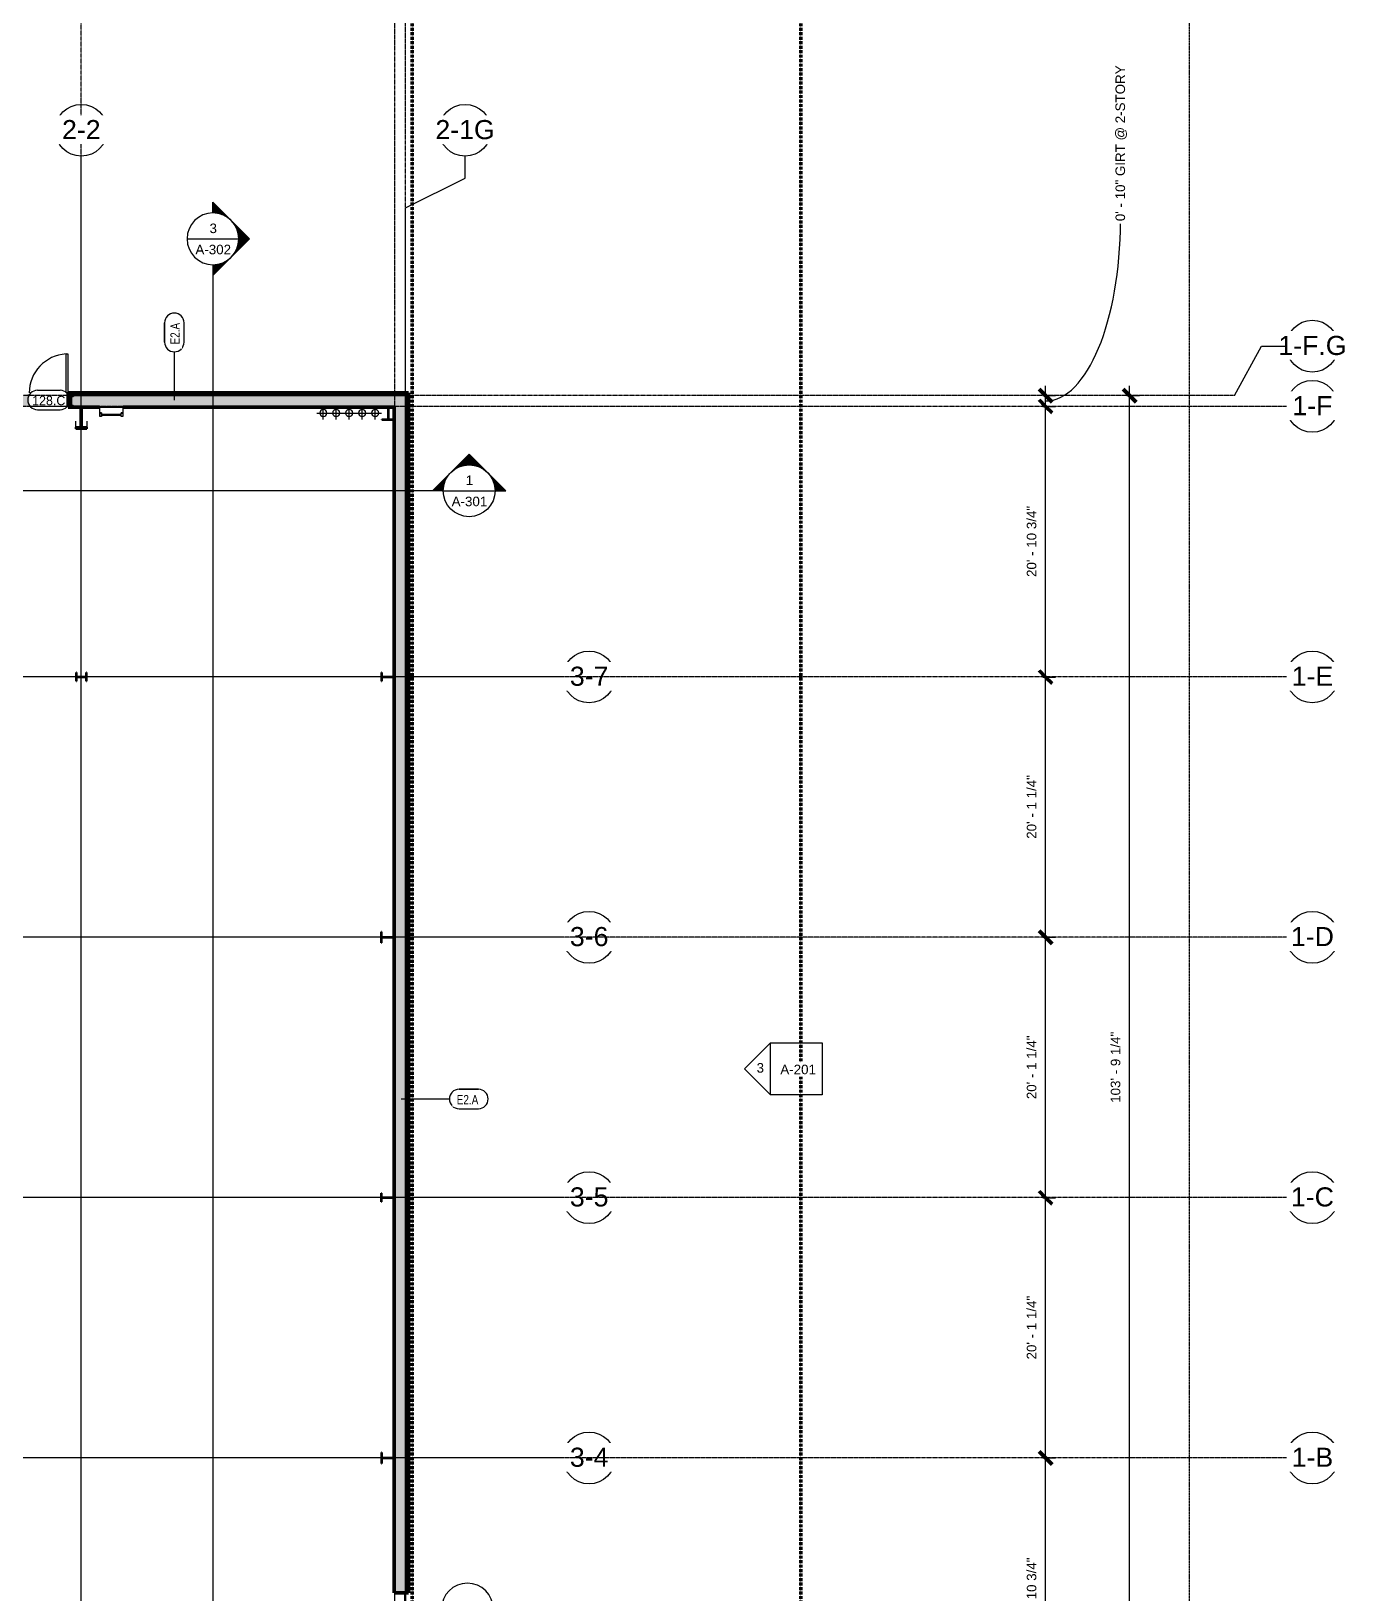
# Model space of a CAD drawing. Header units: inches. Extents: x 15537 to 31673, y -30778 to -16067.
# Drawn here: x 25934 to 27164, y -22234 to -20787 of the extents above; entities that cross this region are included whole.
import ezdxf

# ---------------------------------------------------------------- set-up
doc = ezdxf.new("R2010")
doc.units = ezdxf.units.IN
doc.header["$MEASUREMENT"] = 0
for name, pattern in [('Center 1_4_', [0.53125, 0.25, -0.09375, 0.09375, -0.09375]), ('Grid Line 1_2_', [0.875, 0.5, -0.125, 0.125, -0.125]), ('Hidden', [0.28125, 0.1875, -0.09375])]:
    doc.linetypes.add(name, pattern=pattern)
for name, color, linetype, lineweight in [('A-ANNO-DIMS', 211, 'Continuous', 9), ('A-ANNO-DIMS-96', 211, 'Continuous', 9), ('A-DOOR', 31, 'Continuous', 13), ('A-DOOR-IDEN', 31, 'Continuous', 9), ('A-FLOR', 192, 'Continuous', 13), ('A-PROP-SBCK', 71, 'Hidden', 50), ('A-WALL', 113, 'Continuous', 13), ('A-WALL-IDEN', 211, 'Continuous', 9), ('A-WALL-PATT', 111, 'Continuous', 50), ('E-POWR-CNTR', 130, 'Continuous', 9), ('E-POWR-RISE', 130, 'Continuous', 9), ('G-ANNO-SYMB', 111, 'Continuous', 9), ('PROP', 3, 'Center 1_4_', 9), ('Q-SPCQ', 91, 'Continuous', 9), ('S-BEAM', 12, 'Continuous', 9), ('S-COLS', 52, 'Continuous', 9), ('S-GRID', 1, 'Continuous', 9), ('S-GRID-IDEN', 1, 'Continuous', 9)]:
    doc.layers.add(name, color=color, linetype=linetype, lineweight=lineweight)
doc.styles.add('Arial', font='arial.ttf', dxfattribs={"height": 17.703593})
doc.styles.add('Arial_1', font='arial.ttf', dxfattribs={"height": 8.851796})
doc.styles.add('Century Gothic', font='GOTHIC.TTF', dxfattribs={"height": 8.622671})
doc.styles.add('Century Gothic_1', font='GOTHIC.TTF', dxfattribs={"width": 0.8, "height": 8.622671})
doc.dimstyles.new('Linear_-_3_32__Arial', dxfattribs={"dimscale": 12, "dimtxt": 9, "dimasz": 1, "dimexe": 0.75, "dimexo": 0.5, "dimgap": 0.5, "dimtad": 1, "dimdec": 4, "dimrnd": 0.0625, "dimzin": 1, "dimdsep": 46, "dimlunit": 4, "dimtxsty": 'Arial_1', "dimblk1": 'OBLIQUE', "dimblk2": 'OBLIQUE', "dimsah": 1, "dimcen": 0.09, "dimdle": 0.75, "dimazin": 0, "dimtfac": 1, "dimtdec": 4, "dimtix": 1, "dimtmove": 1, "dimatfit": 3, "dimfxl": 1, "dimtvp": 1, "dimtfill": 1, "dimfrac": 2, "dimtolj": 1, "dimtzin": 0, "dimarcsym": 2})
doc.dimstyles.new('Linear_-_3_32__Arial_1', dxfattribs={"dimscale": 12, "dimtxt": 9, "dimasz": 1, "dimexe": 0.75, "dimexo": 0.5, "dimgap": 0.5, "dimtad": 1, "dimdec": 4, "dimrnd": 0.0625, "dimzin": 1, "dimdsep": 46, "dimlunit": 4, "dimtxsty": 'Arial_1', "dimblk1": 'OBLIQUE', "dimblk2": 'OBLIQUE', "dimsah": 1, "dimcen": 0.09, "dimdle": 0.75, "dimazin": 0, "dimtfac": 1, "dimtdec": 4, "dimtix": 1, "dimtmove": 0, "dimatfit": 3, "dimfxl": 1, "dimtvp": 1, "dimtfill": 1, "dimfrac": 2, "dimtolj": 1, "dimtzin": 0, "dimarcsym": 2})
pattern_1 = [(161.57, (0.48, 0.48), (-3.839953776, -1.544e-05), [0, -27.322, 3.034, 0]), (18.43, (-0.48, 0.48), (-3.839953776, 1.544e-05), [0, -27.322, 3.034, 0]), (108.43, (0.48, 0.48), (1.919622, -9.60052459), [9.106, -21.25]), (71.57, (-0.48, 0.48), (1.919622, 9.60052459), [9.106, -21.25])]
pattern_2 = [(0, (0, 0), (0, 12), []), (90, (0, 0), (-12, 7e-16), [])]
pattern_3 = [(45, (0, 0), (-9.503515, 9.503515), []), (45, (0, 14.4), (-9.503515, 9.503515), [])]
pattern_4 = [(225, (25980.89, -22360.053), (9.503515, -9.503515), []), (225, (25980.89, -22374.453), (9.503515, -9.503515), [])]

# ---------------------------------------------------------------- blocks, each defined once
blk = doc.blocks.new('columns and girder2 - one-V32-First Floor Plan - Enlarged')
at = {"layer": 'S-BEAM'}
h = blk.add_hatch(dxfattribs=at)
h.set_pattern_fill('FP_36', color=256, style=0, pattern_type=2)
h.set_pattern_definition(pattern_4)
h.paths.add_polyline_path([(5, -0.5), (-5, -0.5), (-5, -2), (5, -2)], flags=0)
h.paths.add_polyline_path([(-5, -17), (-5, -18.5), (5, -18.5), (5, -17)], flags=0)
h.paths.add_polyline_path([(-5, -1204.9), (-5, -1206.4), (5, -1206.4), (5, -1204.9)], flags=0)
h.paths.add_polyline_path([(-5, -1224.3), (-5, -1225), (5, -1225), (5, -1224.3), (-0.1, -1224.3)], flags=0)
h = blk.add_hatch(dxfattribs=at)
h.set_pattern_fill('FP_36', color=256, style=0, pattern_type=2)
h.set_pattern_definition(pattern_4)
h.paths.add_polyline_path([(0.6, -2), (-0.6, -2), (-0.6, -17), (0.6, -17)], flags=0)
h.paths.add_polyline_path([(0.6, -1206.4), (-0.6, -1206.4), (-0.6, -1224.3), (0.6, -1224.3)], flags=0)
at = {"layer": 'S-BEAM', "lineweight": 30}
for p, q in [((5, -0.5), (-5, -0.5)), ((-5, -0.5), (-5, -2)), ((-5, -2), (5, -2)), ((0.6, -2), (-0.6, -2)), ((-0.6, -2), (-0.6, -17)), ((0.6, -17), (0.6, -2)), ((5, -2), (5, -0.5)), ((5, -17), (-5, -17)), ((-5, -17), (-5, -18.5)), ((-5, -18.5), (5, -18.5)), ((-0.6, -17), (0.6, -17)), ((5, -18.5), (5, -17)), ((5, -1204.9), (-5, -1204.9)), ((-5, -1204.9), (-5, -1206.4)), ((-5, -1206.4), (5, -1206.4)), ((0.6, -1206.4), (-0.6, -1206.4)), ((-0.6, -1206.4), (-0.6, -1224.3)), ((0.6, -1224.3), (0.6, -1206.4)), ((5, -1206.4), (5, -1204.9)), ((5, -1224.3), (-5, -1224.3)), ((-5, -1224.3), (-5, -1225)), ((-0.6, -1224.3), (0.6, -1224.3)), ((5, -1225), (5, -1224.3))]:
    blk.add_line(p, q, dxfattribs=at)
at = {"layer": 'S-BEAM'}
for p, q in [((-5, -17), (-5, -10.4)), ((5, -10.4), (5, -17)), ((-5, -1212.1), (-5, -1206.4)), ((5, -1206.4), (5, -1212.1))]:
    blk.add_line(p, q, dxfattribs=at)
blk = doc.blocks.new('Single-Flush - 36_ x 96_-1048073-First Floor Plan - Enlarged')
at = {"layer": 'A-DOOR', "lineweight": 20}
for p, q in [((16, 6.6), (16, 42.6)), ((18, 42.6), (16, 42.6)), ((18, 6.6), (18, 42.6)), ((18, 6.6), (16, 6.6))]:
    blk.add_line(p, q, dxfattribs=at)
at = {"layer": 'A-DOOR', "lineweight": 9}
blk.add_arc((18, 6.6), 36.1, 93.1789, 180, dxfattribs=at)
blk = doc.blocks.new('Girt_Z - 10_D-1236892-First Floor Plan - Enlarged')
at = {"layer": 'S-BEAM'}
for p, q in [((26271.4, -22347.6), (26271.4, -22233.7)), ((26280.7, -22359.6), (26280.7, -22233.7)), ((26280.8, -22359.6), (26280.8, -22233.7)), ((26281.4, -22233.7), (26281.4, -22359.6)), ((26271.4, -22359.1), (26271.4, -22348)), ((26280.7, -22359.6), (26271.4, -22359.6)), ((26280.8, -22359.6), (26280.7, -22359.6)), ((26281.4, -22359.6), (26280.8, -22359.6))]:
    blk.add_line(p, q, dxfattribs=at)
blk = doc.blocks.new('lad500 - Standard-1365116-First Floor Plan - Enlarged')
at = {"layer": 'Q-SPCQ'}
for p, q in [((26019.6, -21135.1), (25997.8, -21135.1)), ((25997.8, -21135.1), (25997.8, -21140.6)), ((25997.8, -21140.6), (25999.5, -21140.6)), ((25998, -21140.4), (25998, -21135.2)), ((25998, -21135.2), (26019.5, -21135.2)), ((25999.5, -21140.4), (25998, -21140.4)), ((25998.1, -21140.4), (25999.6, -21140.4)), ((25998.1, -21143.7), (25998.1, -21140.4)), ((25999.5, -21140.6), (25999.5, -21140.4)), ((25999.6, -21140.4), (25999.6, -21141.4)), ((26017.8, -21141.4), (26017.8, -21140.4)), ((26017.8, -21140.4), (26019.3, -21140.4)), ((26019.5, -21140.4), (26017.9, -21140.4)), ((26017.9, -21140.4), (26017.9, -21140.6)), ((26017.9, -21140.6), (26019.6, -21140.6)), ((26019.3, -21140.4), (26019.3, -21143.7)), ((26019.5, -21135.2), (26019.5, -21140.4)), ((26019.6, -21140.6), (26019.6, -21135.1)), ((25999.6, -21143.7), (25998.1, -21143.7)), ((25999.6, -21142.7), (25999.6, -21141.4)), ((25999.6, -21141.4), (26017.8, -21141.4)), ((26017.8, -21142.7), (25999.6, -21142.7)), ((25999.6, -21142.7), (25999.6, -21143.7)), ((26017.8, -21142.7), (26017.8, -21141.4)), ((26017.8, -21143.7), (26017.8, -21142.7)), ((26019.3, -21143.7), (26017.8, -21143.7))]:
    blk.add_line(p, q, dxfattribs=at)
blk = doc.blocks.new('Grid - Grid Head - Circle-14747-First Floor Plan - Enlarged')
at = {"layer": 'S-GRID-IDEN'}
blk.add_circle((0, 0), 0.25, dxfattribs=at)
blk = doc.blocks.new('Section - Section Head - Filled-1526-First Floor Plan - Enlarged')
at = {"layer": 'G-ANNO-SYMB'}
h = blk.add_hatch(color=256, dxfattribs=at)
edge = h.paths.add_edge_path(flags=0)
edge.add_line((-0.427, 0.177), (-0.25, 0.354))
edge.add_line((-0.25, 0.354), (-0.25, 0.25))
edge.add_arc((-0.25, 0), 0.25, 90, 135)
h = blk.add_hatch(color=256, dxfattribs=at)
edge = h.paths.add_edge_path(flags=0)
edge.add_arc((-0.25, 0), 0.25, 45, 90)
edge.add_line((-0.25, 0.25), (-0.25, 0.354))
edge.add_line((-0.25, 0.354), (-0.073, 0.177))
h = blk.add_hatch(color=256, dxfattribs=at)
edge = h.paths.add_edge_path(flags=0)
edge.add_arc((-0.25, 0), 0.25, 137.9216, 180)
edge.add_line((-0.5, 0), (-0.604, 0))
edge.add_line((-0.604, 0), (-0.436, 0.168))
h = blk.add_hatch(color=256, dxfattribs=at)
edge = h.paths.add_edge_path(flags=0)
edge.add_line((-0.064, 0.168), (0.104, 0))
edge.add_line((0.104, 0), (0, 0))
edge.add_arc((-0.25, 0), 0.25, 0, 42.0784)
for p, q in [((-0.25, 0.354), (-0.604, 0)), ((-0.25, 0.354), (-0.427, 0.177)), ((-0.25, 0.354), (0.104, 0)), ((-0.25, 0.25), (-0.25, 0.354)), ((-0.073, 0.177), (-0.25, 0.354)), ((-0.25, 0.354), (-0.25, 0.25)), ((-0.436, 0.168), (-0.604, 0)), ((0.104, 0), (-0.064, 0.168)), ((-0.604, 0), (-0.5, 0)), ((0, 0), (0.104, 0)), ((-0.5, 0), (-0.604, 0)), ((0, 0), (0.104, 0))]:
    blk.add_line(p, q, dxfattribs=at)
for start, end in [(360, 180), (137.9216, 180), (90, 135), (45, 90), (0, 42.0784), (180, 360)]:
    blk.add_arc((-0.25, 0), 0.25, start, end, dxfattribs=at)
blk = doc.blocks.new('Elevation - Detail Number-93309-First Floor Plan - Enlarged')
at = {"layer": 'G-ANNO-SYMB'}
for p, q in [((-0.25, -0.25), (-0.25, 0.25)), ((-0.25, 0.25), (0.25, 0.25)), ((0.25, 0.25), (0.25, -0.25)), ((0.25, -0.25), (-0.25, -0.25))]:
    blk.add_line(p, q, dxfattribs=at)
blk = doc.blocks.new('Elevation - Detail Number-93036-First Floor Plan - Enlarged')
at = {"layer": 'G-ANNO-SYMB'}
for p, q in [((0, 0.25), (-0.25, 0)), ((0.25, 0), (0, 0.25)), ((-0.25, 0), (0.25, 0))]:
    blk.add_line(p, q, dxfattribs=at)
blk = doc.blocks.new('DIMBLOCK35-First Floor Plan - Enlarged')
at = {"layer": 'A-ANNO-DIMS-96', "lineweight": 50}
for p, q in [((26874.4, -22108.8), (26868.4, -22102.8)), ((26874.4, -22108.8), (26880.4, -22114.8)), ((26874.4, -22359.6), (26868.4, -22353.6)), ((26874.4, -22359.6), (26880.4, -22365.6))]:
    blk.add_line(p, q, dxfattribs=at)
at = {"layer": 'A-ANNO-DIMS-96'}
for p, q in [((26871.9, -22108.8), (26883.4, -22108.8)), ((26874.4, -22108.8), (26871.9, -22108.8)), ((26874.4, -22359.6), (26874.4, -22108.8)), ((26871.9, -22359.6), (26883.4, -22359.6)), ((26874.4, -22359.6), (26871.9, -22359.6))]:
    blk.add_line(p, q, dxfattribs=at)
at = {"layer": 'A-ANNO-DIMS-96', "color": 0, "insert": (26856.9, -22266.9), "char_height": 8.852, "width": 78.591, "attachment_point": 1, "rotation": 90, "line_spacing_factor": 0.938532, "style": 'Arial_1', "bg_fill": 3, "box_fill_scale": 1.25, "bg_fill_color": 0, "bg_fill_transparency": 0}
blk.add_mtext('20\' - 10 3/4"', dxfattribs=at)
blk = doc.blocks.new('_Oblique')
at = {"color": 0, "linetype": 'ByBlock', "lineweight": -2}
blk.add_line((-0.5, -0.5), (0.5, 0.5), dxfattribs=at)
blk = doc.blocks.new('DIMBLOCK36-First Floor Plan - Enlarged')
at = {"layer": 'A-ANNO-DIMS-96', "lineweight": 50}
for p, q in [((26874.4, -21867.6), (26868.4, -21861.6)), ((26874.4, -21867.6), (26880.4, -21873.6)), ((26874.4, -22108.8), (26868.4, -22102.8)), ((26874.4, -22108.8), (26880.4, -22114.8))]:
    blk.add_line(p, q, dxfattribs=at)
at = {"layer": 'A-ANNO-DIMS-96'}
for p, q in [((26871.9, -21867.6), (26883.4, -21867.6)), ((26874.4, -21867.6), (26871.9, -21867.6)), ((26874.4, -22108.8), (26874.4, -21867.6)), ((26871.9, -22108.8), (26883.4, -22108.8)), ((26874.4, -22108.8), (26871.9, -22108.8))]:
    blk.add_line(p, q, dxfattribs=at)
at = {"layer": 'A-ANNO-DIMS-96', "color": 0, "insert": (26856.9, -22017.5), "char_height": 8.852, "width": 70.449, "attachment_point": 1, "rotation": 90, "line_spacing_factor": 0.938532, "style": 'Arial_1', "bg_fill": 3, "box_fill_scale": 1.25, "bg_fill_color": 0, "bg_fill_transparency": 0}
blk.add_mtext('20\' - 1 1/4"', dxfattribs=at)
blk = doc.blocks.new('DIMBLOCK37-First Floor Plan - Enlarged')
at = {"layer": 'A-ANNO-DIMS-96', "lineweight": 50}
for p, q in [((26874.4, -21626.3), (26868.4, -21620.3)), ((26874.4, -21626.3), (26880.4, -21632.3)), ((26874.4, -21867.6), (26868.4, -21861.6)), ((26874.4, -21867.6), (26880.4, -21873.6))]:
    blk.add_line(p, q, dxfattribs=at)
at = {"layer": 'A-ANNO-DIMS-96'}
for p, q in [((26871.9, -21626.3), (26883.4, -21626.3)), ((26874.4, -21626.3), (26871.9, -21626.3)), ((26874.4, -21867.6), (26874.4, -21626.3)), ((26871.9, -21867.6), (26883.4, -21867.6)), ((26874.4, -21867.6), (26871.9, -21867.6))]:
    blk.add_line(p, q, dxfattribs=at)
at = {"layer": 'A-ANNO-DIMS-96', "color": 0, "insert": (26856.9, -21776.3), "char_height": 8.852, "width": 70.449, "attachment_point": 1, "rotation": 90, "line_spacing_factor": 0.938532, "style": 'Arial_1', "bg_fill": 3, "box_fill_scale": 1.25, "bg_fill_color": 0, "bg_fill_transparency": 0}
blk.add_mtext('20\' - 1 1/4"', dxfattribs=at)
blk = doc.blocks.new('DIMBLOCK38-First Floor Plan - Enlarged')
at = {"layer": 'A-ANNO-DIMS-96', "lineweight": 50}
for p, q in [((26874.4, -21385.1), (26868.4, -21379.1)), ((26874.4, -21385.1), (26880.4, -21391.1)), ((26874.4, -21626.3), (26868.4, -21620.3)), ((26874.4, -21626.3), (26880.4, -21632.3))]:
    blk.add_line(p, q, dxfattribs=at)
at = {"layer": 'A-ANNO-DIMS-96'}
for p, q in [((26871.9, -21385.1), (26883.4, -21385.1)), ((26874.4, -21385.1), (26871.9, -21385.1)), ((26874.4, -21626.3), (26874.4, -21385.1)), ((26871.9, -21626.3), (26883.4, -21626.3)), ((26874.4, -21626.3), (26871.9, -21626.3))]:
    blk.add_line(p, q, dxfattribs=at)
at = {"layer": 'A-ANNO-DIMS-96', "color": 0, "insert": (26856.9, -21535), "char_height": 8.852, "width": 70.449, "attachment_point": 1, "rotation": 90, "line_spacing_factor": 0.938532, "style": 'Arial_1', "bg_fill": 3, "box_fill_scale": 1.25, "bg_fill_color": 0, "bg_fill_transparency": 0}
blk.add_mtext('20\' - 1 1/4"', dxfattribs=at)
blk = doc.blocks.new('DIMBLOCK39-First Floor Plan - Enlarged')
at = {"layer": 'A-ANNO-DIMS-96', "lineweight": 50}
for p, q in [((26874.4, -21134.3), (26868.4, -21128.3)), ((26874.4, -21134.3), (26880.4, -21140.3)), ((26874.4, -21385.1), (26868.4, -21379.1)), ((26874.4, -21385.1), (26880.4, -21391.1))]:
    blk.add_line(p, q, dxfattribs=at)
at = {"layer": 'A-ANNO-DIMS-96'}
for p, q in [((26871.9, -21134.3), (26883.4, -21134.3)), ((26874.4, -21134.3), (26871.9, -21134.3)), ((26874.4, -21385.1), (26874.4, -21134.3)), ((26871.9, -21385.1), (26883.4, -21385.1)), ((26874.4, -21385.1), (26871.9, -21385.1))]:
    blk.add_line(p, q, dxfattribs=at)
at = {"layer": 'A-ANNO-DIMS-96', "color": 0, "insert": (26856.9, -21292.4), "char_height": 8.852, "width": 78.591, "attachment_point": 1, "rotation": 90, "line_spacing_factor": 0.938532, "style": 'Arial_1', "bg_fill": 3, "box_fill_scale": 1.25, "bg_fill_color": 0, "bg_fill_transparency": 0}
blk.add_mtext('20\' - 10 3/4"', dxfattribs=at)
blk = doc.blocks.new('DIMBLOCK40-First Floor Plan - Enlarged')
at = {"layer": 'A-ANNO-DIMS-96', "lineweight": 50}
for p, q in [((26874.4, -21124.3), (26868.4, -21118.3)), ((26874.4, -21124.3), (26880.4, -21130.3)), ((26874.4, -21134.3), (26868.4, -21128.3)), ((26874.4, -21134.3), (26880.4, -21140.3))]:
    blk.add_line(p, q, dxfattribs=at)
at = {"layer": 'A-ANNO-DIMS-96'}
for p, q in [((26871.9, -21124.3), (26883.4, -21124.3)), ((26874.4, -21124.3), (26871.9, -21124.3)), ((26874.4, -21134.3), (26874.4, -21115.3)), ((26871.9, -21134.3), (26883.4, -21134.3)), ((26874.4, -21134.3), (26871.9, -21134.3))]:
    blk.add_line(p, q, dxfattribs=at)
blk.add_ellipse((26874.4, -20962.7), major_axis=(0, 166.6), ratio=0.415815, start_param=3.141593, end_param=4.712389, dxfattribs=at)
at = {"layer": 'A-ANNO-DIMS-96', "color": 0, "insert": (26939.1, -20962.7), "char_height": 8.852, "width": 172.135, "attachment_point": 1, "rotation": 90, "line_spacing_factor": 0.938532, "style": 'Arial_1', "bg_fill": 3, "box_fill_scale": 1.25, "bg_fill_color": 0, "bg_fill_transparency": 0}
blk.add_mtext('0\' - 10" GIRT @ 2-STORY', dxfattribs=at)
blk = doc.blocks.new('DIMBLOCK63-First Floor Plan - Enlarged')
at = {"layer": 'A-ANNO-DIMS-96', "lineweight": 50}
for p, q in [((26952.2, -21124.3), (26946.2, -21118.3)), ((26952.2, -21124.3), (26958.2, -21130.3)), ((26952.2, -22369.6), (26946.2, -22363.6)), ((26952.2, -22369.6), (26958.2, -22375.6))]:
    blk.add_line(p, q, dxfattribs=at)
at = {"layer": 'A-ANNO-DIMS-96'}
for p, q in [((26949.7, -21124.3), (26961.2, -21124.3)), ((26952.2, -21124.3), (26949.7, -21124.3)), ((26952.2, -22378.6), (26952.2, -21115.3)), ((26949.7, -22369.6), (26961.2, -22369.6)), ((26952.2, -22369.6), (26949.7, -22369.6))]:
    blk.add_line(p, q, dxfattribs=at)
at = {"layer": 'A-ANNO-DIMS-96', "color": 0, "insert": (26934.7, -21779.7), "char_height": 8.852, "width": 78.591, "attachment_point": 1, "rotation": 90, "line_spacing_factor": 0.938532, "style": 'Arial_1', "bg_fill": 3, "box_fill_scale": 1.25, "bg_fill_color": 0, "bg_fill_transparency": 0}
blk.add_mtext('103\' - 9 1/4"', dxfattribs=at)
blk = doc.blocks.new('Door Tag - Door Tag-4658-First Floor Plan - Enlarged')
at = {"layer": 'A-DOOR-IDEN', "color": 153}
for p, q in [((-0.109375, 0.09375), (0.109375, 0.09375)), ((-0.109375, -0.09375), (0.109375, -0.09375))]:
    blk.add_line(p, q, dxfattribs=at)
for centre, start, end in [((-0.109375, 0), 90, 270), ((0.109375, 0), 270, 90)]:
    blk.add_arc(centre, 0.09375, start, end, dxfattribs=at)
blk = doc.blocks.new('Wall Tag - 1_4_-1369832-First Floor Plan - Enlarged')
at = {"layer": 'A-WALL-IDEN', "color": 153}
for p, q in [((-0.082, 0.097), (0.105, 0.097)), ((0.105, 0.097), (-0.082, 0.097)), ((-0.082, -0.091), (0.105, -0.091)), ((-0.082, -0.091), (0.105, -0.091))]:
    blk.add_line(p, q, dxfattribs=at)
for centre, start, end in [((-0.082, 0.003), 90, 270), ((-0.082, 0.003), 90, 270), ((0.105, 0.003), 270, 90), ((0.105, 0.003), 270, 90)]:
    blk.add_arc(centre, 0.0937, start, end, dxfattribs=at)

msp = doc.modelspace()

# ---------------------------------------------------------------- hatches: boundary and pattern name
at = {"layer": 'A-WALL-PATT', "lineweight": 9}
h = msp.add_hatch(dxfattribs=at)
h.set_pattern_fill('FP_16', color=256, style=0, pattern_type=2)
h.set_pattern_definition(pattern_2)
h.paths.add_polyline_path([(23902.04635, -21124.30281), (25932.76523, -21124.30281), (25932.76523, -21123.30281), (23037.51523, -21123.30281), (23037.51523, -21124.30281), (23560.32561, -21124.30281)], flags=0)
h.paths.add_polyline_path([(25981.01523, -21124.30281), (25981.01523, -21123.30281), (25968.76523, -21123.30281), (25968.76523, -21124.30281)], flags=0)
h.paths.add_polyline_path([(22781.38923, -21124.30281), (22847.76523, -21124.30281), (22847.76523, -21123.30281), (22780.63923, -21123.30281), (22780.63923, -21124.30281)], flags=0)
h.paths.add_polyline_path([(22929.51523, -21124.30281), (22929.51523, -21123.30281), (22919.76523, -21123.30281), (22919.76523, -21124.30281)], flags=0)
h = msp.add_hatch(dxfattribs=at)
h.set_pattern_fill('FP_14', color=256, style=0, pattern_type=2)
h.set_pattern_definition(pattern_1)
h.paths.add_polyline_path([(25968.76523, -21134.30281), (25981.01523, -21134.30281), (25981.01523, -21124.30281), (25968.76523, -21124.30281)], flags=0)
h.paths.add_polyline_path([(22791.38923, -21134.30281), (22847.76523, -21134.30281), (22847.76523, -21124.30281), (22781.38923, -21124.30281), (22781.38923, -21134.30281)], flags=0)
h.paths.add_polyline_path([(25268.9293, -21134.30281), (25932.76523, -21134.30281), (25932.76523, -21124.30281), (23037.51523, -21124.30281), (23037.51523, -21134.30281), (24927.20856, -21134.30281)], flags=0)
h.paths.add_polyline_path([(22929.51523, -21134.30281), (22929.51523, -21124.30281), (22919.76523, -21124.30281), (22919.76523, -21134.30281)], flags=0)
h = msp.add_hatch(dxfattribs=at)
h.set_pattern_fill('FP_16', color=256, style=0, pattern_type=2)
h.set_pattern_definition(pattern_2)
h.paths.add_polyline_path([(26281.39023, -21124.30281), (26282.39023, -21124.30281), (26282.39023, -21123.30281), (25981.01523, -21123.30281), (25981.01523, -21124.30281), (26123.23002, -21124.30281)], flags=0)
h = msp.add_hatch(dxfattribs=at)
h.set_pattern_fill('FP_14', color=256, style=0, pattern_type=2)
h.set_pattern_definition(pattern_1)
h.paths.add_polyline_path([(26271.39023, -21134.30281), (26281.39023, -21134.30281), (26281.39023, -21124.30281), (25981.01523, -21124.30281), (25981.01523, -21134.30281), (26123.23002, -21134.30281)], flags=0)
h = msp.add_hatch(dxfattribs=at)
h.set_pattern_fill('FP_16', color=256, style=0, pattern_type=2)
h.set_pattern_definition(pattern_2)
h.paths.add_polyline_path([(26282.39023, -22233.67781), (26282.39023, -21124.30281), (26281.39023, -21124.30281), (26281.39023, -22233.67781)], flags=0)
h = msp.add_hatch(dxfattribs=at)
h.set_pattern_fill('FP_14', color=256, style=0, pattern_type=2)
h.set_pattern_definition(pattern_1)
h.paths.add_polyline_path([(26271.39023, -22233.67781), (26281.39023, -22233.67781), (26281.39023, -21134.30281), (26271.39023, -21134.30281), (26271.39023, -22064.65239)], flags=0)
at = {"layer": 'S-COLS'}
h = msp.add_hatch(dxfattribs=at)
h.set_pattern_fill('FP_11', color=256, style=0, pattern_type=2)
h.set_pattern_definition(pattern_3)
h.paths.add_polyline_path([(25973.90523, -21134.30281), (25973.77752, -21133.99451), (25973.46923, -21133.86681), (25971.54123, -21133.56145), (25971.54123, -21125.04418), (25973.46923, -21124.73881), (25973.77752, -21124.61111), (25973.90523, -21124.30281), (25971.01523, -21124.30281), (25971.01523, -21134.30281)], flags=0)
h = msp.add_hatch(dxfattribs=at)
h.set_pattern_fill('FP_11', color=256, style=0, pattern_type=2)
h.set_pattern_definition(pattern_3)
h.paths.add_polyline_path([(26271.39023, -21146.80281), (26271.39023, -21146.36922), (26266.22616, -21146.36922), (26265.73726, -21146.16671), (26265.53476, -21145.67781), (26265.53476, -21135.42781), (26265.73726, -21134.93891), (26266.22616, -21134.7364), (26271.39023, -21134.7364), (26271.39023, -21134.30281), (26259.39023, -21134.30281), (26259.39023, -21134.7364), (26264.55429, -21134.7364), (26265.04319, -21134.93891), (26265.24569, -21135.42781), (26265.24569, -21145.67781), (26265.04319, -21146.16671), (26264.55429, -21146.36922), (26259.39023, -21146.36922), (26259.39023, -21146.80281)], flags=0)
h = msp.add_hatch(dxfattribs=at)
h.set_pattern_fill('FP_11', color=256, style=0, pattern_type=2)
h.set_pattern_definition(pattern_3)
h.paths.add_polyline_path([(25985.32187, -21389.03328), (25985.75546, -21389.03328), (25985.75546, -21381.07234), (25985.32187, -21381.07234), (25985.32187, -21384.21687), (25985.11936, -21384.70577), (25984.63046, -21384.90828), (25977.14999, -21384.90828), (25976.66109, -21384.70577), (25976.45858, -21384.21687), (25976.45858, -21381.07234), (25976.02499, -21381.07234), (25976.02499, -21389.03328), (25976.45858, -21389.03328), (25976.45858, -21385.88875), (25976.66109, -21385.39985), (25977.14999, -21385.19734), (25984.63046, -21385.19734), (25985.11936, -21385.39985), (25985.32187, -21385.88875)], flags=0)
h = msp.add_hatch(dxfattribs=at)
h.set_pattern_fill('FP_11', color=256, style=0, pattern_type=2)
h.set_pattern_definition(pattern_3)
h.paths.add_polyline_path([(26258.89023, -21389.05281), (26259.32382, -21389.05281), (26259.32382, -21385.88875), (26259.52633, -21385.39985), (26260.01523, -21385.19734), (26270.26523, -21385.19734), (26270.75412, -21385.39985), (26270.95663, -21385.88875), (26270.95663, -21389.05281), (26271.39023, -21389.05281), (26271.39023, -21381.05281), (26270.95663, -21381.05281), (26270.95663, -21384.21687), (26270.75412, -21384.70577), (26270.26523, -21384.90828), (26260.01523, -21384.90828), (26259.52633, -21384.70577), (26259.32382, -21384.21687), (26259.32382, -21381.05281), (26258.89023, -21381.05281)], flags=0)
h = msp.add_hatch(dxfattribs=at)
h.set_pattern_fill('FP_11', color=256, style=0, pattern_type=2)
h.set_pattern_definition(pattern_3)
h.paths.add_polyline_path([(26258.64023, -21631.30281), (26259.07382, -21631.30281), (26259.07382, -21627.13875), (26259.27633, -21626.64985), (26259.76523, -21626.44734), (26270.26523, -21626.44734), (26270.75412, -21626.64985), (26270.95663, -21627.13875), (26270.95663, -21631.30281), (26271.39023, -21631.30281), (26271.39023, -21621.30281), (26270.95663, -21621.30281), (26270.95663, -21625.46687), (26270.75412, -21625.95577), (26270.26523, -21626.15828), (26259.76523, -21626.15828), (26259.27633, -21625.95577), (26259.07382, -21625.46687), (26259.07382, -21621.30281), (26258.64023, -21621.30281)], flags=0)
h = msp.add_hatch(dxfattribs=at)
h.set_pattern_fill('FP_11', color=256, style=0, pattern_type=2)
h.set_pattern_definition(pattern_3)
h.paths.add_polyline_path([(26258.64023, -21871.55281), (26259.07382, -21871.55281), (26259.07382, -21868.38875), (26259.27633, -21867.89985), (26259.76523, -21867.69734), (26270.26523, -21867.69734), (26270.75412, -21867.89985), (26270.95663, -21868.38875), (26270.95663, -21871.55281), (26271.39023, -21871.55281), (26271.39023, -21863.55281), (26270.95663, -21863.55281), (26270.95663, -21866.71687), (26270.75412, -21867.20577), (26270.26523, -21867.40828), (26259.76523, -21867.40828), (26259.27633, -21867.20577), (26259.07382, -21866.71687), (26259.07382, -21863.55281), (26258.64023, -21863.55281)], flags=0)
h = msp.add_hatch(dxfattribs=at)
h.set_pattern_fill('FP_11', color=256, style=0, pattern_type=2)
h.set_pattern_definition(pattern_3)
h.paths.add_polyline_path([(26270.95663, -22113.80281), (26271.39023, -22113.80281), (26271.39023, -22103.80281), (26270.95663, -22103.80281), (26270.95663, -22107.96687), (26270.75412, -22108.45577), (26270.26523, -22108.65828), (26260.01523, -22108.65828), (26259.52633, -22108.45577), (26259.32382, -22107.96687), (26259.32382, -22103.80281), (26258.89023, -22103.80281), (26258.89023, -22113.80281), (26259.32382, -22113.80281), (26259.32382, -22109.63875), (26259.52633, -22109.14985), (26260.01523, -22108.94734), (26270.26523, -22108.94734), (26270.75412, -22109.14985), (26270.95663, -22109.63875)], flags=0)

# ---------------------------------------------------------------- linework, layer by layer
at = {"layer": 'A-FLOR'}
msp.add_line((25968.76523, -21134.30281), (25932.76523, -21134.30281), dxfattribs=at)
at = {"layer": 'A-PROP-SBCK'}
for p, q in [((26287.51523, -19438.18055), (26287.51523, -25779.86428)), ((26647.51523, -19438.18055), (26647.51523, -25801.37622))]:
    msp.add_line(p, q, dxfattribs=at)
at = {"layer": 'A-WALL', "lineweight": 50}
for p, q in [((25968.76523, -21121.80281), (25968.76523, -21135.05281)), ((26283.89023, -21121.80281), (25968.76523, -21121.80281)), ((26283.89023, -22233.67781), (26283.89023, -21121.80281)), ((25968.76523, -21135.05281), (25997.76523, -21135.05281)), ((26019.64023, -21135.05281), (26270.64023, -21135.05281)), ((26270.64023, -21135.05281), (26270.64023, -22233.67781)), ((26270.64023, -22233.67781), (26283.89023, -22233.67781))]:
    msp.add_line(p, q, dxfattribs=at)
at = {"layer": 'A-WALL'}
for p, q in [((25968.76523, -21123.30281), (26282.39023, -21123.30281)), ((25968.76523, -21124.30281), (26281.39023, -21124.30281)), ((26281.39023, -22233.67781), (26281.39023, -21124.30281)), ((26282.39023, -22233.67781), (26282.39023, -21123.30281)), ((25968.76523, -21134.30281), (26271.39023, -21134.30281)), ((26271.39023, -22233.67781), (26271.39023, -21134.30281))]:
    msp.add_line(p, q, dxfattribs=at)
at = {"layer": 'A-WALL-IDEN', "color": 153}
for p, q in [((26067.08561, -21128.42781), (26067.08561, -21083.82313)), ((26277.26523, -21776.13586), (26321.8699, -21776.13586))]:
    msp.add_line(p, q, dxfattribs=at)
at = {"layer": 'E-POWR-CNTR'}
for p, q in [((26199.11577, -21140.47995), (26211.11577, -21140.47995)), ((26205.11577, -21146.47995), (26205.11577, -21134.47995)), ((26211.11577, -21140.47995), (26223.11577, -21140.47995)), ((26217.11577, -21146.47995), (26217.11577, -21134.47995)), ((26223.11577, -21140.47995), (26235.11577, -21140.47995)), ((26229.11577, -21146.47995), (26229.11577, -21134.47995)), ((26235.11577, -21140.47995), (26247.11577, -21140.47995)), ((26241.11577, -21146.47995), (26241.11577, -21134.47995)), ((26247.11577, -21140.47995), (26259.11577, -21140.47995)), ((26253.11577, -21146.47995), (26253.11577, -21134.47995))]:
    msp.add_line(p, q, dxfattribs=at)
at = {"layer": 'E-POWR-RISE'}
for centre, start, end in [((26205.11577, -21140.47995), 0, 180), ((26205.11577, -21140.47995), 180, 0), ((26217.11577, -21140.47995), 0, 180), ((26217.11577, -21140.47995), 180, 0), ((26229.11577, -21140.47995), 0, 180), ((26229.11577, -21140.47995), 180, 0), ((26241.11577, -21140.47995), 0, 180), ((26241.11577, -21140.47995), 180, 0), ((26253.11577, -21140.47995), 0, 180), ((26253.11577, -21140.47995), 180, 0)]:
    msp.add_arc(centre, 3.3125, start, end, dxfattribs=at)
at = {"layer": 'G-ANNO-SYMB'}
for p, q in [((26078.81696, -20979.0772), (26126.81696, -20979.0772)), ((26102.81696, -21003.0772), (26102.81696, -22908.83975)), ((26316.22594, -21212.52261), (22772.63634, -21212.52261)), ((26316.22594, -21212.52261), (26364.22594, -21212.52261))]:
    msp.add_line(p, q, dxfattribs=at)
at = {"layer": 'PROP'}
msp.add_line((27007.51523, -19198.18055), (27007.51523, -25943.10222), dxfattribs=at)
at = {"layer": 'S-COLS', "lineweight": 30}
for p, q in [((25973.90523, -21124.30281), (25971.01523, -21124.30281)), ((25971.01523, -21124.30281), (25971.01523, -21134.30281)), ((25971.54123, -21125.04418), (25973.46923, -21124.73881)), ((25971.54123, -21133.56145), (25971.54123, -21125.04418)), ((25971.01523, -21134.30281), (25973.90523, -21134.30281)), ((25973.46923, -21133.86681), (25971.54123, -21133.56145)), ((26271.39023, -21134.30281), (26259.39023, -21134.30281)), ((26259.39023, -21134.30281), (26259.39023, -21134.7364)), ((26259.39023, -21134.7364), (26264.55429, -21134.7364)), ((26265.24569, -21135.42781), (26265.24569, -21145.67781)), ((26265.53476, -21145.67781), (26265.53476, -21135.42781)), ((26266.22616, -21134.7364), (26271.39023, -21134.7364)), ((26271.39023, -21134.7364), (26271.39023, -21134.30281)), ((26264.55429, -21146.36922), (26259.39023, -21146.36922)), ((26259.39023, -21146.36922), (26259.39023, -21146.80281)), ((26259.39023, -21146.80281), (26271.39023, -21146.80281)), ((26271.39023, -21146.36922), (26266.22616, -21146.36922)), ((26271.39023, -21146.80281), (26271.39023, -21146.36922)), ((25976.45858, -21381.07234), (25976.02499, -21381.07234)), ((25976.02499, -21381.07234), (25976.02499, -21389.03328)), ((25976.45858, -21384.21687), (25976.45858, -21381.07234)), ((25976.45858, -21389.03328), (25976.45858, -21385.88875)), ((25984.63046, -21384.90828), (25977.14999, -21384.90828)), ((25977.14999, -21385.19734), (25984.63046, -21385.19734)), ((25985.75546, -21381.07234), (25985.32187, -21381.07234)), ((25985.32187, -21381.07234), (25985.32187, -21384.21687)), ((25985.32187, -21385.88875), (25985.32187, -21389.03328)), ((25985.75546, -21389.03328), (25985.75546, -21381.07234)), ((26259.32382, -21381.05281), (26258.89023, -21381.05281)), ((26258.89023, -21381.05281), (26258.89023, -21389.05281)), ((26259.32382, -21384.21687), (26259.32382, -21381.05281)), ((26259.32382, -21389.05281), (26259.32382, -21385.88875)), ((26270.26523, -21384.90828), (26260.01523, -21384.90828)), ((26260.01523, -21385.19734), (26270.26523, -21385.19734)), ((26271.39023, -21381.05281), (26270.95663, -21381.05281)), ((26270.95663, -21381.05281), (26270.95663, -21384.21687)), ((26270.95663, -21385.88875), (26270.95663, -21389.05281)), ((26271.39023, -21389.05281), (26271.39023, -21381.05281)), ((25976.02499, -21389.03328), (25976.45858, -21389.03328)), ((25985.32187, -21389.03328), (25985.75546, -21389.03328)), ((26258.89023, -21389.05281), (26259.32382, -21389.05281)), ((26270.95663, -21389.05281), (26271.39023, -21389.05281)), ((26259.07382, -21621.30281), (26258.64023, -21621.30281)), ((26258.64023, -21621.30281), (26258.64023, -21631.30281)), ((26258.64023, -21631.30281), (26259.07382, -21631.30281)), ((26259.07382, -21625.46687), (26259.07382, -21621.30281)), ((26259.07382, -21631.30281), (26259.07382, -21627.13875)), ((26270.26523, -21626.15828), (26259.76523, -21626.15828)), ((26259.76523, -21626.44734), (26270.26523, -21626.44734)), ((26271.39023, -21621.30281), (26270.95663, -21621.30281)), ((26270.95663, -21621.30281), (26270.95663, -21625.46687)), ((26270.95663, -21627.13875), (26270.95663, -21631.30281)), ((26270.95663, -21631.30281), (26271.39023, -21631.30281)), ((26271.39023, -21631.30281), (26271.39023, -21621.30281)), ((26259.07382, -21863.55281), (26258.64023, -21863.55281)), ((26258.64023, -21863.55281), (26258.64023, -21871.55281)), ((26259.07382, -21866.71687), (26259.07382, -21863.55281)), ((26271.39023, -21863.55281), (26270.95663, -21863.55281)), ((26270.95663, -21863.55281), (26270.95663, -21866.71687)), ((26271.39023, -21871.55281), (26271.39023, -21863.55281)), ((26258.64023, -21871.55281), (26259.07382, -21871.55281)), ((26259.07382, -21871.55281), (26259.07382, -21868.38875)), ((26270.26523, -21867.40828), (26259.76523, -21867.40828)), ((26259.76523, -21867.69734), (26270.26523, -21867.69734)), ((26270.95663, -21868.38875), (26270.95663, -21871.55281)), ((26270.95663, -21871.55281), (26271.39023, -21871.55281)), ((26259.32382, -22103.80281), (26258.89023, -22103.80281)), ((26258.89023, -22103.80281), (26258.89023, -22113.80281)), ((26259.32382, -22107.96687), (26259.32382, -22103.80281)), ((26259.32382, -22113.80281), (26259.32382, -22109.63875)), ((26270.26523, -22108.65828), (26260.01523, -22108.65828)), ((26260.01523, -22108.94734), (26270.26523, -22108.94734)), ((26271.39023, -22103.80281), (26270.95663, -22103.80281)), ((26270.95663, -22103.80281), (26270.95663, -22107.96687)), ((26270.95663, -22109.63875), (26270.95663, -22113.80281)), ((26271.39023, -22113.80281), (26271.39023, -22103.80281)), ((26258.89023, -22113.80281), (26259.32382, -22113.80281)), ((26270.95663, -22113.80281), (26271.39023, -22113.80281))]:
    msp.add_line(p, q, dxfattribs=at)
for centre, radius, start, end in [((25973.46923, -21124.30281), 0.436, 270, 0), ((25973.46923, -21134.30281), 0.436, 0, 90), ((26264.55429, -21135.42781), 0.69141, 0, 90), ((26266.22616, -21135.42781), 0.69141, 90, 180), ((26264.55429, -21145.67781), 0.69141, 270, 0), ((26266.22616, -21145.67781), 0.69141, 180, 270), ((25977.14999, -21384.21687), 0.69141, 180, 270), ((25977.14999, -21385.88875), 0.69141, 90, 180), ((25984.63046, -21384.21687), 0.69141, 270, 0), ((25984.63046, -21385.88875), 0.69141, 0, 90), ((26260.01523, -21384.21687), 0.69141, 180, 270), ((26260.01523, -21385.88875), 0.69141, 90, 180), ((26270.26523, -21384.21687), 0.69141, 270, 0), ((26270.26523, -21385.88875), 0.69141, 0, 90), ((26259.76523, -21625.46687), 0.69141, 180, 270), ((26259.76523, -21627.13875), 0.69141, 90, 180), ((26270.26523, -21625.46687), 0.69141, 270, 0), ((26270.26523, -21627.13875), 0.69141, 0, 90), ((26259.76523, -21866.71687), 0.69141, 180, 270), ((26259.76523, -21868.38875), 0.69141, 90, 180), ((26270.26523, -21866.71687), 0.69141, 270, 0), ((26270.26523, -21868.38875), 0.69141, 0, 90), ((26260.01523, -22107.96687), 0.69141, 180, 270), ((26260.01523, -22109.63875), 0.69141, 90, 180), ((26270.26523, -22107.96687), 0.69141, 270, 0), ((26270.26523, -22109.63875), 0.69141, 0, 90)]:
    msp.add_arc(centre, radius, start, end, dxfattribs=at)
at = {"layer": 'S-GRID', "linetype": 'Grid Line 1_2_'}
for p, q in [((25980.89023, -23095.79981), (25980.89023, -20550.05281)), ((26271.39023, -22389.5762), (26271.39023, -20550.05281)), ((26281.39023, -23047.79981), (26281.39023, -20598.05281)), ((25980.89023, -23413.24119), (25980.89023, -20902.42781)), ((26281.39023, -23365.24119), (26281.39023, -20950.42781)), ((27049.46684, -21124.30281), (22748.01523, -21124.30281))]:
    msp.add_line(p, q, dxfattribs=at)
at = {"layer": 'S-GRID'}
for p, q in [((26336.4676, -20922.75676), (26336.4676, -20902.42781)), ((26281.39023, -20950.42781), (26336.4676, -20922.75676))]:
    msp.add_line(p, q, dxfattribs=at)

# ---------------------------------------------------------------- block references
at = {"layer": 'A-DOOR'}
msp.add_blockref('Single-Flush - 36_ x 96_-1048073-First Floor Plan - Enlarged', (25950.76523, -21128.42781), dxfattribs=at)
at = {"layer": 'A-DOOR-IDEN', "color": 153, "xscale": 95.99999999999994, "yscale": 95.99999999999994, "zscale": 95.99999999999994}
msp.add_blockref('Door Tag - Door Tag-4658-First Floor Plan - Enlarged', (25950.76523, -21128.42781), dxfattribs=at)
at = {"layer": 'A-WALL-IDEN', "color": 153, "xscale": 95.99999999999994, "yscale": 95.99999999999994, "zscale": 95.99999999999994, "rotation": 89.99999999999991}
msp.add_blockref('Wall Tag - 1_4_-1369832-First Floor Plan - Enlarged', (26067.37932, -21066.92781), dxfattribs=at)
at = {"layer": 'A-WALL-IDEN', "color": 153, "xscale": 95.99999999999994, "yscale": 95.99999999999994, "zscale": 95.99999999999994}
msp.add_blockref('Wall Tag - 1_4_-1369832-First Floor Plan - Enlarged', (26338.76523, -21776.42956), dxfattribs=at)
at = {"layer": 'G-ANNO-SYMB', "xscale": 95.99999999999994, "yscale": 95.99999999999994, "zscale": 95.99999999999994}
for p, rotation in [((26102.81696, -21003.0772), 269.9999999999996), ((26314.63338, -22248.83309), 180)]:
    msp.add_blockref('Section - Section Head - Filled-1526-First Floor Plan - Enlarged', p, dxfattribs=dict(at, rotation=rotation))
at = {"layer": 'G-ANNO-SYMB', "extrusion": (0, 0, -1), "xscale": 95.99999999999994, "yscale": 95.99999999999994, "zscale": 95.99999999999994}
msp.add_blockref('Section - Section Head - Filled-1526-First Floor Plan - Enlarged', (-26316.22594, -21212.52261), dxfattribs=at)
at = {"layer": 'G-ANNO-SYMB', "xscale": 95.99999999999994, "yscale": 95.99999999999994, "zscale": 95.99999999999994}
msp.add_blockref('Elevation - Detail Number-93309-First Floor Plan - Enlarged', (26643.45732, -21748.17163), dxfattribs=at)
at = {"layer": 'Q-SPCQ'}
msp.add_blockref('lad500 - Standard-1365116-First Floor Plan - Enlarged', (0, 0), dxfattribs=at)
at = {"layer": 'S-BEAM', "rotation": 180}
msp.add_blockref('columns and girder2 - one-V32-First Floor Plan - Enlarged', (25980.89023, -22360.05281), dxfattribs=at)
at = {"layer": 'S-BEAM'}
msp.add_blockref('Girt_Z - 10_D-1236892-First Floor Plan - Enlarged', (0, 0), dxfattribs=at)
at = {"layer": 'S-GRID-IDEN', "xscale": 95.99999999999994, "yscale": 95.99999999999994, "zscale": 95.99999999999994}
for p in [(25980.89023, -20878.42781), (26336.4676, -20878.42781)]:
    msp.add_blockref('Grid - Grid Head - Circle-14747-First Floor Plan - Enlarged', p, dxfattribs=at)
for p, rotation in [((27121.46684, -21078.526), 89.99999999999982), ((27121.46684, -21134.30281), 89.99999999999982), ((26451.34156, -21385.05281), 89.99999999999984), ((27121.46684, -21385.05281), 89.99999999999984), ((26451.34156, -21626.30281), 89.99999999999984), ((27121.46684, -21626.30281), 89.99999999999984), ((26451.34156, -21867.55281), 89.99999999999984), ((27121.46684, -21867.55281), 89.99999999999984), ((26451.34156, -22108.80281), 89.99999999999984), ((27121.46684, -22108.80281), 89.99999999999984)]:
    msp.add_blockref('Grid - Grid Head - Circle-14747-First Floor Plan - Enlarged', p, dxfattribs=dict(at, rotation=rotation))

# ---------------------------------------------------------------- texts
at = {"layer": 'A-DOOR-IDEN', "insert": (25950.7239, -21124.5965), "char_height": 8.622671, "width": 39.096, "attachment_point": 2, "line_spacing_factor": 0.984117, "style": 'Century Gothic'}
msp.add_mtext('128.C', dxfattribs=at)
at = {"layer": 'G-ANNO-SYMB', "attachment_point": 2, "line_spacing_factor": 0.938532, "style": 'Arial_1'}
for s, insert, char_height, width in [('3', (26103.12433, -20964.90808), 8.8518, 8.208), ('A-302', (26103.12433, -20984.54432), 8.851796, 39.312), ('1', (26340.53331, -21198.35349), 8.8518, 8.208), ('A-301', (26340.53331, -21217.98973), 8.851796, 39.312)]:
    msp.add_mtext(s, dxfattribs=dict(at, insert=insert, char_height=char_height, width=width))

# ---------------------------------------------------------------- next in the draw order: texts
at = {"layer": 'A-WALL-IDEN', "insert": (26063.44498, -21066.95667), "char_height": 8.622671, "width": 23.76, "attachment_point": 2, "rotation": 90, "line_spacing_factor": 0.984117, "style": 'Century Gothic_1', "bg_fill": 3, "box_fill_scale": 1.25, "bg_fill_color": 0, "bg_fill_transparency": 0}
msp.add_mtext('E2.A', dxfattribs=at)
at = {"layer": 'A-WALL-IDEN', "insert": (26338.73636, -21772.49523), "char_height": 8.622671, "width": 23.76, "attachment_point": 2, "line_spacing_factor": 0.984117, "style": 'Century Gothic_1', "bg_fill": 3, "box_fill_scale": 1.25, "bg_fill_color": 0, "bg_fill_transparency": 0}
msp.add_mtext('E2.A', dxfattribs=at)
at = {"layer": 'G-ANNO-SYMB', "insert": (26645.05489, -21744.3582), "char_height": 8.851796, "width": 39.312, "attachment_point": 2, "line_spacing_factor": 0.938532, "style": 'Arial_1', "bg_fill": 3, "box_fill_scale": 1.25, "bg_fill_color": 0, "bg_fill_transparency": 0}
msp.add_mtext('A-201', dxfattribs=at)
at = {"layer": 'S-GRID-IDEN', "char_height": 17.703593, "attachment_point": 2, "line_spacing_factor": 0.938532, "style": 'Arial', "bg_fill": 3, "box_fill_scale": 1.25, "bg_fill_color": 0, "bg_fill_transparency": 0}
for s, insert, width in [('2-2', (25980.88561, -20868.99094), 42.552), ('2-1G', (26336.46299, -20868.99094), 65.448), ('1-F.G', (27121.56434, -21068.99625), 75.168), ('1-F', (27121.56434, -21124.77306), 44.064), ('3-7', (26451.43905, -21375.52306), 42.552), ('1-E', (27121.56434, -21375.52306), 45.792), ('3-6', (26451.43905, -21616.77306), 42.552), ('1-D', (27121.56434, -21616.77306), 47.304), ('3-5', (26451.43905, -21858.02306), 42.552), ('1-C', (27121.56434, -21858.02306), 47.304), ('3-4', (26451.43905, -22099.27306), 42.552), ('1-B', (27121.56434, -22099.27306), 45.792)]:
    msp.add_mtext(s, dxfattribs=dict(at, insert=insert, width=width))

# ---------------------------------------------------------------- next in the draw order: linework, layer by layer
at = {"layer": 'S-GRID'}
for p, q in [((27049.46684, -21124.30281), (27074.3336, -21078.526)), ((27074.3336, -21078.526), (27097.46684, -21078.526))]:
    msp.add_line(p, q, dxfattribs=at)
at = {"layer": 'S-GRID', "linetype": 'Grid Line 1_2_'}
for p, q in [((27097.46684, -21134.30281), (22748.01523, -21134.30281)), ((26427.34156, -21385.05281), (21471.35909, -21385.05281)), ((27097.46684, -21385.05281), (21928.01523, -21385.05281)), ((26427.34156, -21626.30281), (21471.35909, -21626.30281)), ((27097.46684, -21626.30281), (21928.01523, -21626.30281)), ((26427.34156, -21867.55281), (21471.35909, -21867.55281)), ((27097.46684, -21867.55281), (21928.01523, -21867.55281)), ((26427.34156, -22108.80281), (21471.35909, -22108.80281)), ((27097.46684, -22108.80281), (21928.01523, -22108.80281))]:
    msp.add_line(p, q, dxfattribs=at)

# ---------------------------------------------------------------- next in the draw order: block references
at = {"layer": 'G-ANNO-SYMB', "xscale": 95.99999999999994, "yscale": 95.99999999999994, "zscale": 95.99999999999994, "rotation": 90}
msp.add_blockref('Elevation - Detail Number-93036-First Floor Plan - Enlarged', (26619.45732, -21748.17163), dxfattribs=at)

# ---------------------------------------------------------------- next in the draw order: texts
at = {"layer": 'G-ANNO-SYMB', "insert": (26610.00158, -21742.88646), "char_height": 8.8518, "width": 8.208, "attachment_point": 2, "line_spacing_factor": 0.938532, "style": 'Arial_1', "bg_fill": 3, "box_fill_scale": 1.25, "bg_fill_color": 0, "bg_fill_transparency": 0}
msp.add_mtext('3', dxfattribs=at)

# ---------------------------------------------------------------- next in the draw order: dimensions: what is measured, and where the dimension line sits
at = {"layer": 'A-ANNO-DIMS'}
dim = msp.add_linear_dim(base=(26874.41129, -22108.80281), p1=(26865.92601, -22359.55281), p2=(26865.92601, -22108.80281), angle=90, dimstyle='Linear_-_3_32__Arial_1', override={"dimpost": '<>', "dimfxl": 250.75}, dxfattribs=at)
dim.commit()
dim.dimension.update_dxf_attribs({"geometry": 'DIMBLOCK35-First Floor Plan - Enlarged', "text_midpoint": (26863.83142, -22234.17781)})

# ---------------------------------------------------------------- next in the draw order: dimensions: what is measured, and where the dimension line sits
dim = msp.add_linear_dim(base=(26874.41129, -21867.55281), p1=(26865.92601, -22108.80281), p2=(26865.92601, -21867.55281), angle=90, dimstyle='Linear_-_3_32__Arial_1', override={"dimpost": '<>', "dimfxl": 241.25}, dxfattribs=at)
dim.commit()
dim.dimension.update_dxf_attribs({"geometry": 'DIMBLOCK36-First Floor Plan - Enlarged', "text_midpoint": (26863.83444, -21988.17781)})

# ---------------------------------------------------------------- next in the draw order: dimensions: what is measured, and where the dimension line sits
dim = msp.add_linear_dim(base=(26874.41129, -21626.30281), p1=(26865.92601, -21867.55281), p2=(26865.92601, -21626.30281), angle=90, dimstyle='Linear_-_3_32__Arial_1', override={"dimpost": '<>', "dimfxl": 241.25}, dxfattribs=at)
dim.commit()
dim.dimension.update_dxf_attribs({"geometry": 'DIMBLOCK37-First Floor Plan - Enlarged', "text_midpoint": (26863.83444, -21746.92781)})

# ---------------------------------------------------------------- next in the draw order: dimensions: what is measured, and where the dimension line sits
dim = msp.add_linear_dim(base=(26874.41129, -21385.05281), p1=(26865.92601, -21626.30281), p2=(26865.92601, -21385.05281), angle=90, dimstyle='Linear_-_3_32__Arial_1', override={"dimpost": '<>', "dimfxl": 241.25}, dxfattribs=at)
dim.commit()
dim.dimension.update_dxf_attribs({"geometry": 'DIMBLOCK38-First Floor Plan - Enlarged', "text_midpoint": (26863.83444, -21505.67781)})

# ---------------------------------------------------------------- next in the draw order: dimensions: what is measured, and where the dimension line sits
dim = msp.add_linear_dim(base=(26874.41129, -21134.30281), p1=(26865.92601, -21385.05281), p2=(26865.92601, -21134.30281), angle=90, dimstyle='Linear_-_3_32__Arial_1', override={"dimpost": '<>', "dimfxl": 250.75}, dxfattribs=at)
dim.commit()
dim.dimension.update_dxf_attribs({"geometry": 'DIMBLOCK39-First Floor Plan - Enlarged', "text_midpoint": (26863.83142, -21259.67781)})

# ---------------------------------------------------------------- next in the draw order: dimensions: what is measured, and where the dimension line sits
dim = msp.add_linear_dim(base=(26874.41129, -21124.30281), p1=(26865.92601, -21134.30281), p2=(26865.92601, -21124.30281), angle=90, dimstyle='Linear_-_3_32__Arial', override={"dimpost": '<>GIRT @ 2-STORY', "dimfxl": 10}, dxfattribs=at)
dim.commit()
dim.dimension.update_dxf_attribs({"geometry": 'DIMBLOCK40-First Floor Plan - Enlarged', "text_midpoint": (26945.03476, -20876.6183), "dimtype": 160, "text_rotation": 90})

# ---------------------------------------------------------------- next in the draw order: dimensions: what is measured, and where the dimension line sits
dim = msp.add_linear_dim(base=(26952.20448, -21124.30281), p1=(26943.7192, -22369.55281), p2=(26943.7192, -21124.30281), angle=90, dimstyle='Linear_-_3_32__Arial_1', override={"dimpost": '<>', "dimfxl": 1245.25}, dxfattribs=at)
dim.commit()
dim.dimension.update_dxf_attribs({"geometry": 'DIMBLOCK63-First Floor Plan - Enlarged', "text_midpoint": (26941.62461, -21746.92781)})

doc.saveas('drawing.dxf')
